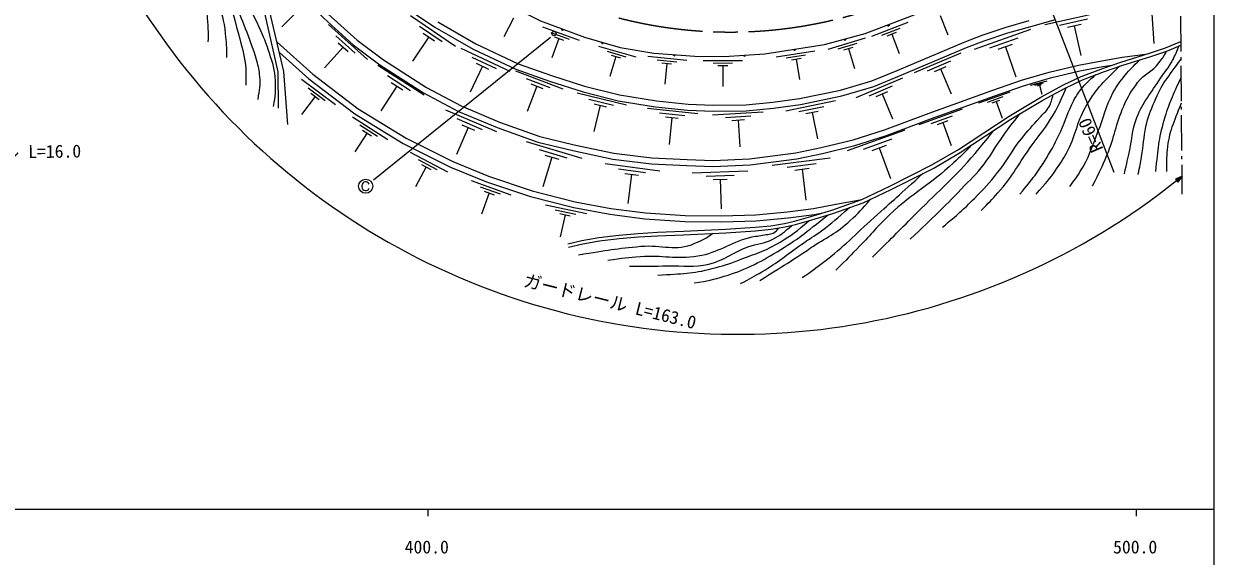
# Model space of a CAD drawing. Units: millimetres, scale not verified. Extents: x 40000 to 680000, y 20000 to 380000.
# Drawn here: x 410962 to 579000, y 198357 to 273543 of the extents above; entities that cross this region are included whole.
import ezdxf
from ezdxf.enums import TextEntityAlignment as Align

# ---------------------------------------------------------------- set-up
doc = ezdxf.new("R2010")
doc.units = ezdxf.units.MM
doc.header["$LTSCALE"] = 1000
doc.linetypes.add('CHAIN', pattern=[18.5, 12, -1.5, 3.5, -1.5])
for name, color, linetype, lineweight in [('M-BGD', 7, 'Continuous', 25), ('M-BGD-HTXT', 7, 'Continuous', 13), ('M-BMK', 2, 'CHAIN', 13), ('M-BMK-SRVR', 3, 'Continuous', 25), ('M-STR-HTXT', 7, 'Continuous', 13), ('M-STR-STRC', 7, 'Continuous', 25), ('M-TTL-BAND', 7, 'Continuous', 25)]:
    doc.layers.add(name, color=color, linetype=linetype, lineweight=lineweight)
doc.styles.add('ＭＳ ゴシック', font='')
doc.styles.get('ＭＳ ゴシック').set_extended_font_data('MS Gothic')

msp = doc.modelspace()

# ---------------------------------------------------------------- linework, layer by layer
at = {"layer": 'M-BGD'}
for p, q in [((450101, 275852), (447368, 273104)), ((453875, 274946), (457999, 271242)), ((465526, 274692), (471923, 270384)), ((480075, 274318), (478735, 271698)), ((540337, 274718), (541396, 271973)), ((549620, 273082), (552891, 274004)), ((555084, 273434), (562958, 275195)), ((557170, 273349), (561107, 274230)), ((570194, 274958), (570491, 270754)), ((453953, 273465), (459455, 268522)), ((466838, 273189), (470037, 271035)), ((467350, 272224), (468950, 271147)), ((469413, 273806), (474769, 270711)), ((484175, 273129), (489352, 271220)), ((485342, 272306), (487930, 271352)), ((530657, 271797), (535813, 273763)), ((532077, 271945), (534655, 272928)), ((532853, 271847), (534142, 272339)), ((545153, 269971), (553139, 272778)), ((546262, 271951), (549620, 273082)), ((558271, 273045), (560240, 273485)), ((559256, 273265), (560195, 269065)), ((446709, 270929), (451751, 266435)), ((454999, 271862), (457750, 269391)), ((455357, 270877), (456733, 269642)), ((457999, 271242), (461727, 268451)), ((468150, 271685), (465852, 268273)), ((474769, 270711), (480739, 267912)), ((486509, 271484), (485491, 268723)), ((485862, 271722), (487156, 271245)), ((524512, 269969), (529801, 271542)), ((525939, 270010), (528584, 270796)), ((533497, 272093), (534546, 269343)), ((534255, 266957), (543715, 270963)), ((543715, 270963), (546262, 271951)), ((547337, 270141), (551329, 271544)), ((548522, 269959), (550518, 270661)), ((572126, 270149), (574306, 271051)), ((447047, 269489), (451209, 265779)), ((456045, 270260), (453409, 267325)), ((472672, 270102), (479584, 266862)), ((492074, 270398), (497377, 268874)), ((493298, 269664), (495950, 268901)), ((494522, 268929), (493709, 266101)), ((493859, 269120), (495185, 268738)), ((499046, 268957), (504537, 268412)), ((517155, 268873), (522608, 269719)), ((518575, 268721), (521301, 269144)), ((526705, 269854), (528027, 270247)), ((527366, 270050), (528205, 267230)), ((536690, 266662), (543283, 269453)), ((549520, 270310), (551017, 266051)), ((565800, 268126), (569882, 269416)), ((565956, 267651), (570035, 268940)), ((566009, 268822), (569317, 269238)), ((569882, 269416), (572126, 270149)), ((570035, 268940), (572300, 269680)), ((572300, 269680), (574311, 270512)), ((460922, 267722), (467476, 263499)), ((461727, 268451), (467802, 264537)), ((475696, 267561), (473968, 263874)), ((474184, 268831), (477640, 267211)), ((474832, 267965), (476560, 267156)), ((480739, 267912), (485459, 266244)), ((500382, 268455), (503127, 268183)), ((501032, 268021), (502405, 267885)), ((501718, 267953), (501428, 265024)), ((506880, 268364), (512398, 268383)), ((508261, 268001), (511020, 268010)), ((508952, 267635), (510331, 267640)), ((509642, 267638), (509652, 264695)), ((519313, 268463), (520676, 268675)), ((519994, 268569), (520445, 265661)), ((538525, 266920), (541821, 268316)), ((539535, 266830), (541183, 267528)), ((555695, 266723), (559868, 267711)), ((559868, 267711), (563153, 268328)), ((560045, 266879), (563303, 267491)), ((560235, 266112), (563362, 267296)), ((563153, 268328), (566009, 268822)), ((563303, 267491), (564589, 267714)), ((563362, 267296), (565800, 268126)), ((563531, 266825), (565956, 267651)), ((450168, 265705), (454945, 262130)), ((451209, 265779), (457698, 260833)), ((451751, 266435), (458179, 261535)), ((462279, 266229), (465556, 264117)), ((480356, 266881), (487063, 264376)), ((481866, 265808), (485219, 264555)), ((485459, 266244), (490134, 264729)), ((526243, 264192), (530655, 265509)), ((528452, 263116), (535044, 265908)), ((530655, 265509), (534255, 266957)), ((540359, 267179), (541847, 263663)), ((547768, 264192), (551818, 265575)), ((551818, 265575), (555695, 266723)), ((557726, 264919), (560235, 266112)), ((557953, 264474), (560431, 265652)), ((560431, 265652), (563531, 266825)), ((451124, 264493), (453512, 262705)), ((463636, 264736), (461383, 261240)), ((462816, 265264), (464455, 264208)), ((467802, 264537), (472692, 261944)), ((483376, 264734), (482040, 261158)), ((482537, 265047), (484214, 264421)), ((490134, 264729), (495029, 263511)), ((520448, 262973), (526243, 264192)), ((530286, 263375), (533583, 264770)), ((531297, 263284), (532945, 263982)), ((538779, 260944), (547768, 264192)), ((545790, 262361), (550204, 263955)), ((553059, 264885), (555445, 265500)), ((553697, 264880), (554890, 265188)), ((554036, 264798), (554632, 264952)), ((554334, 264875), (554662, 263602)), ((554545, 263188), (557726, 264919)), ((554793, 262754), (557953, 264474)), ((452080, 263281), (450173, 260733)), ((451483, 263727), (452677, 262834)), ((489086, 263806), (496040, 262106)), ((490711, 262918), (494188, 262067)), ((491467, 262242), (493205, 261816)), ((495029, 263511), (500253, 262655)), ((500253, 262655), (504731, 262216)), ((504731, 262216), (508287, 262051)), ((512875, 262095), (516694, 262469)), ((516694, 262469), (520448, 262973)), ((518540, 261258), (525554, 262692)), ((532121, 263633), (533609, 260117)), ((547000, 262465), (549207, 263262)), ((547658, 262370), (548761, 262769)), ((548210, 262570), (549060, 260216)), ((550039, 260484), (554545, 263188)), ((550305, 260061), (554793, 262754)), ((457698, 260833), (464509, 256648)), ((458179, 261535), (464923, 257392)), ((470483, 261395), (477689, 258346)), ((472692, 261944), (478108, 259673)), ((492336, 262029), (491429, 258320)), ((498991, 261646), (506109, 260879)), ((500720, 260980), (504278, 260597)), ((508180, 260701), (515326, 261120)), ((508287, 262051), (512875, 262095)), ((509995, 260329), (513568, 260539)), ((520389, 261149), (523896, 261866)), ((521361, 260860), (523115, 261219)), ((522238, 261040), (523003, 257299)), ((532482, 258574), (538779, 260944)), ((537357, 259314), (543459, 261518)), ((539030, 259459), (542080, 260561)), ((542883, 255789), (550039, 260484)), ((457342, 260422), (462358, 257190)), ((458381, 259280), (460889, 257664)), ((473680, 258910), (472053, 255067)), ((472081, 260152), (475684, 258628)), ((472779, 259291), (474580, 258529)), ((478108, 259673), (483782, 257642)), ((501558, 260410), (503338, 260218)), ((502448, 260314), (502039, 256518)), ((510916, 259905), (512702, 260010)), ((511809, 259957), (512033, 256146)), ((539939, 259327), (541465, 259878)), ((540702, 259603), (541878, 256349)), ((543147, 255364), (550305, 260061)), ((459419, 258137), (457696, 255462)), ((458792, 258541), (460046, 257733)), ((464923, 257392), (471523, 254092)), ((483782, 257642), (488644, 256457)), ((523518, 256067), (528037, 257166)), ((527252, 255638), (535394, 258580)), ((528037, 257166), (532482, 258574)), ((529483, 255830), (533555, 257301)), ((464509, 256648), (471172, 253317)), ((465493, 255434), (470764, 252638)), ((481888, 256928), (489731, 254568)), ((483691, 255815), (487613, 254635)), ((488644, 256457), (494231, 255265)), ((519937, 255326), (523518, 256067)), ((530697, 255655), (532733, 256391)), ((531715, 256023), (533284, 251680)), ((539164, 253609), (542883, 255789)), ((466624, 254383), (469260, 252986)), ((471523, 254092), (476580, 252035)), ((485495, 254702), (484236, 250519)), ((484514, 254997), (486475, 254407)), ((493037, 253808), (500736, 252794)), ((494231, 255265), (499639, 254623)), ((499639, 254623), (504602, 254376)), ((504602, 254376), (508257, 254252)), ((508257, 254252), (513418, 254487)), ((513418, 254487), (519937, 255326)), ((516605, 253564), (524769, 254615)), ((518716, 253282), (522798, 253808)), ((539403, 253170), (543147, 255364)), ((467756, 253333), (466265, 250522)), ((467097, 253682), (468415, 252984)), ((471172, 253317), (476285, 251237)), ((494894, 253041), (498744, 252534)), ((495789, 252401), (497714, 252148)), ((496751, 252274), (496211, 248168)), ((505320, 252492), (513155, 252773)), ((507298, 252040), (511215, 252181)), ((519807, 252869), (521848, 253132)), ((520827, 253001), (521372, 248645)), ((533191, 250611), (539164, 253609)), ((533412, 250162), (539403, 253170)), ((474109, 251412), (479727, 249402)), ((475380, 250535), (478188, 249530)), ((476285, 251237), (482482, 249162)), ((476580, 252035), (482723, 249977)), ((508296, 251553), (510254, 251623)), ((509275, 251588), (509425, 247410)), ((529269, 248733), (533191, 250611)), ((476650, 249658), (475578, 246662)), ((475948, 249909), (477352, 249407)), ((482482, 249162), (488625, 247590)), ((482723, 249977), (488809, 248420)), ((525016, 247242), (529269, 248733)), ((525601, 248058), (529269, 248733)), ((529460, 248270), (533412, 250162)), ((484609, 247988), (490444, 246742)), ((485984, 247287), (488902, 246665)), ((488625, 247590), (493676, 246637)), ((488809, 248420), (493809, 247477)), ((493809, 247477), (498724, 246849)), ((518781, 246972), (522439, 247468)), ((522072, 246324), (525016, 247242)), ((522439, 247468), (525601, 248058)), ((525174, 246768), (529460, 248270)), ((486631, 246743), (488090, 246431)), ((487360, 246587), (486696, 243475)), ((493676, 246637), (498642, 246002)), ((498642, 246002), (504292, 245642)), ((498724, 246849), (504324, 246492)), ((504292, 245642), (509475, 245584)), ((504324, 246492), (509467, 246434)), ((509467, 246434), (514295, 246577)), ((509475, 245584), (514345, 245728)), ((514295, 246577), (518781, 246972)), ((514345, 245728), (518876, 246127)), ((516414, 245026), (518326, 245346)), ((518326, 245346), (519763, 245664)), ((518876, 246127), (522574, 246628)), ((519763, 245664), (522072, 246324)), ((519886, 245179), (522215, 245845)), ((522215, 245845), (525174, 246768)), ((522574, 246628), (523755, 246849)), ((492131, 243374), (494946, 243716)), ((494946, 243716), (497679, 243934)), ((497679, 243934), (500400, 244099)), ((500400, 244099), (504087, 244258)), ((500426, 243599), (504109, 243758)), ((504087, 244258), (510027, 244523)), ((504109, 243758), (510055, 244024)), ((510027, 244523), (514188, 244814)), ((510055, 244024), (514229, 244316)), ((514188, 244814), (516414, 245026)), ((514229, 244316), (516479, 244530)), ((516479, 244530), (518421, 244855)), ((518421, 244855), (519886, 245179)), ((487737, 242479), (489751, 242950)), ((487851, 241992), (489852, 242460)), ((489751, 242950), (492131, 243374)), ((489852, 242460), (492205, 242880)), ((492205, 242880), (494996, 243218)), ((494996, 243218), (497714, 243435)), ((497714, 243435), (500426, 243599))]:
    msp.add_line(p, q, dxfattribs=at)
for points in [[(438479, 323840), (451996, 301331), (454157, 298051), (458647, 292426), (465310, 285895), (471732, 280825), (477551, 277192), (483876, 273957), (490129, 271651), (495126, 270178), (499906, 269394), (505701, 268983), (509805, 268935), (515575, 269309), (523976, 270613), (529746, 272170), (536265, 274657), (554179, 281574), (557534, 282660), (562339, 283928), (565984, 284555), (569485, 284966), (571875, 285135), (574180, 285135)], [(442070, 287772), (446835, 266773), (446875, 261614)], [(448255, 259334), (447675, 266813), (442727, 287909)], [(445058, 283094), (448560, 279034), (453291, 274328), (457459, 270584), (461242, 267753), (467372, 263803), (472327, 261176), (477800, 258880), (483538, 256827), (488455, 255628), (494092, 254425), (499567, 253775), (504567, 253526), (508262, 253402), (513492, 253639), (520078, 254487), (523705, 255238), (528266, 256347), (532760, 257770), (539073, 260147), (548050, 263390), (552076, 264765), (555914, 265901), (560045, 266879)], [(464105, 276356), (468962, 273085), (474375, 269957), (480417, 267125), (485186, 265439), (489900, 263912), (494857, 262678), (500143, 261812), (504670, 261368), (508272, 261201), (512920, 261246), (516792, 261624), (520592, 262135), (526452, 263367), (530936, 264705), (534579, 266172), (544035, 270176), (546551, 271152), (549871, 272269), (553121, 273185), (556609, 274166)]]:
    msp.add_lwpolyline(points, dxfattribs=at)
for centre, radius, start, end in [((487002, 272804), 150, 159.75976, 339.75976), ((487002, 272804), 120, 159.75976, 339.75976), ((487002, 272804), 100, 159.75976, 339.75976), ((487002, 272804), 100, 159.75976, 339.75976), ((487002, 272804), 100, 159.75976, 339.75976), ((487002, 272804), 100, 159.75976, 339.75976), ((533006, 273414), 150, 200.88093, 20.88093), ((533006, 273414), 120, 200.88093, 20.88093), ((533006, 273414), 100, 200.88093, 20.88093), ((533006, 273414), 100, 200.88093, 20.88093), ((533006, 273414), 100, 200.88093, 20.88093), ((533006, 273414), 100, 200.88093, 20.88093), ((492628, 270915), 150, 163.58049, 343.58049), ((492628, 270915), 120, 163.58049, 343.58049), ((492628, 270915), 100, 163.58049, 343.58049), ((492628, 270915), 100, 163.58049, 343.58049), ((492628, 270915), 100, 163.58049, 343.58049), ((492628, 270915), 100, 163.58049, 343.58049), ((526861, 271392), 150, 195.10287, 15.10287), ((526861, 271392), 120, 195.10287, 15.10287), ((526861, 271392), 100, 195.10287, 15.10287), ((526861, 271392), 100, 195.10287, 15.10287), ((526861, 271392), 100, 195.10287, 15.10287), ((526861, 271392), 100, 195.10287, 15.10287), ((502804, 269189), 150, 175.94832, 355.94832), ((502804, 269189), 120, 175.94832, 355.94832), ((502804, 269189), 100, 175.94832, 355.94832), ((502804, 269189), 100, 175.94832, 355.94832), ((502804, 269189), 100, 175.94832, 355.94832), ((502804, 269189), 100, 175.94832, 355.94832), ((512690, 269122), 150, 183.71064, 3.71064), ((512690, 269122), 120, 183.71064, 3.71064), ((512690, 269122), 100, 183.71064, 3.71064), ((512690, 269122), 100, 183.71064, 3.71064), ((512690, 269122), 100, 183.71064, 3.71064), ((512690, 269122), 100, 183.71064, 3.71064), ((519776, 269961), 150, 188.82038, 8.82038), ((519776, 269961), 120, 188.82038, 8.82038), ((519776, 269961), 100, 188.82038, 8.82038), ((519776, 269961), 100, 188.82038, 8.82038), ((519776, 269961), 100, 188.82038, 8.82038), ((519776, 269961), 100, 188.82038, 8.82038)]:
    msp.add_arc(centre, radius, start, end, dxfattribs=at)
for points, knots in [([(435858, 307987), (434643, 307768), (433683, 307724), (432969, 306719), (432521, 306088), (432357, 305628), (432292, 304857), (432229, 304110), (432387, 303692), (432477, 302948), (433408, 295212), (433926, 290874), (435171, 283182), (435769, 279486), (436738, 277496), (436907, 273756), (436956, 272677), (436998, 272271), (436949, 270990)], [0, 0, 0, 0, 1, 1, 1, 2, 2, 2, 3, 3, 3, 4, 4, 4, 5, 5, 5, 6, 6, 6, 6]), ([(436497, 305805), (435750, 305837), (435366, 305918), (434747, 305619), (434425, 305463), (434152, 305427), (433985, 305111), (433394, 303990), (433644, 303158), (433562, 301893), (433480, 300625), (433684, 299914), (433782, 298646), (433909, 297003), (433958, 296079), (434155, 294443), (434431, 292143), (434654, 290859), (435171, 288601), (436233, 283955), (437242, 281458), (438388, 276832), (438836, 275025), (439198, 274026), (439404, 272175), (439551, 270859), (439578, 270361), (439573, 268789)], [0, 0, 0, 0, 1, 1, 1, 2, 2, 2, 3, 3, 3, 4, 4, 4, 5, 5, 5, 6, 6, 6, 7, 7, 7, 8, 8, 8, 9, 9, 9, 9]), ([(437307, 303035), (436384, 302905), (435689, 302861), (435086, 302147), (434607, 301579), (434531, 301102), (434409, 300369), (434082, 298410), (434425, 297262), (434663, 295289), (435010, 292404), (435348, 290790), (436187, 288008), (436755, 286122), (437231, 285117), (437856, 283250), (439390, 278669), (440252, 276096), (441436, 271413), (441849, 269778), (442187, 268864), (442283, 267180), (442333, 266289), (442349, 265942), (442283, 264894)], [0, 0, 0, 0, 1, 1, 1, 2, 2, 2, 3, 3, 3, 4, 4, 4, 5, 5, 5, 6, 6, 6, 7, 7, 7, 8, 8, 8, 8]), ([(437864, 301130), (437194, 301154), (436746, 301158), (436187, 300793), (435593, 300405), (435384, 299951), (435206, 299265), (434727, 297415), (435043, 296263), (435335, 294374), (435557, 292932), (435701, 292121), (436102, 290717), (436959, 287718), (437705, 286121), (438687, 283161), (439437, 280900), (439719, 279588), (440505, 277340), (441737, 273814), (442750, 271948), (443807, 268365), (444064, 267494), (444153, 266984), (444230, 266079), (444337, 264823), (444210, 264298), (443976, 262862)], [0, 0, 0, 0, 1, 1, 1, 2, 2, 2, 3, 3, 3, 4, 4, 4, 5, 5, 5, 6, 6, 6, 7, 7, 7, 8, 8, 8, 9, 9, 9, 9]), ([(438557, 298676), (437987, 298662), (437568, 298628), (437118, 298253), (436599, 297821), (436622, 297300), (436511, 296634), (436290, 295299), (436566, 294521), (436689, 293173), (436815, 291803), (436996, 291046), (437287, 289701), (437805, 287317), (438095, 285963), (438981, 283690), (440651, 279404), (442261, 277303), (444145, 273107), (444772, 271712), (445110, 270920), (445585, 269466), (446078, 267955), (446341, 267073), (446431, 265487), (446513, 264063), (446435, 263463), (446177, 261846)], [0, 0, 0, 0, 1, 1, 1, 2, 2, 2, 3, 3, 3, 4, 4, 4, 5, 5, 5, 6, 6, 6, 7, 7, 7, 8, 8, 8, 9, 9, 9, 9]), ([(561832, 250670), (562861, 252669), (563135, 253272), (563864, 254988), (564985, 257625), (565077, 259310), (566235, 261931), (566840, 263300), (567301, 264022), (568182, 265233), (569128, 266533), (570234, 266744), (571208, 268023), (571689, 268656), (571882, 268914), (572331, 269720)], [0, 0, 0, 0, 1, 1, 1, 2, 2, 2, 3, 3, 3, 4, 4, 4, 5, 5, 5, 5]), ([(566319, 252363), (566702, 253988), (566799, 254410), (567084, 255726), (567437, 257351), (567368, 258333), (567928, 259899), (568780, 262281), (569829, 263361), (571178, 265501), (571818, 266516), (572340, 266979), (572923, 268027), (573420, 268918), (573575, 269274), (574024, 270397)], [0, 0, 0, 0, 1, 1, 1, 2, 2, 2, 3, 3, 3, 4, 4, 4, 5, 5, 5, 5]), ([(553873, 249485), (555290, 251092), (555749, 251562), (556752, 253041), (557427, 254036), (557823, 254590), (558361, 255665), (559593, 258132), (559628, 259834), (561070, 262185), (562529, 264564), (563429, 265414), (565727, 267603)], [0, 0, 0, 0, 1, 1, 1, 2, 2, 2, 3, 3, 3, 4, 4, 4, 4]), ([(558615, 250585), (559333, 251476), (559528, 251799), (560054, 252617), (561367, 254660), (561664, 256047), (562594, 258290), (563476, 260417), (563634, 261758), (564711, 263793), (565255, 264823), (565669, 265345), (566404, 266249), (567157, 267174), (567487, 267481), (568521, 268450)], [0, 0, 0, 0, 1, 1, 1, 2, 2, 2, 3, 3, 3, 4, 4, 4, 5, 5, 5, 5]), ([(568267, 252279), (568514, 253476), (568572, 253799), (568745, 254777), (569040, 256439), (569019, 257401), (569367, 259052), (569663, 260454), (570002, 261201), (570553, 262523), (571619, 265086), (572415, 265939), (574329, 268543)], [0, 0, 0, 0, 1, 1, 1, 2, 2, 2, 3, 3, 3, 4, 4, 4, 4]), ([(551587, 249485), (553432, 251773), (554045, 252456), (555313, 254565), (556181, 256010), (556642, 256841), (557345, 258375), (558092, 260005), (558302, 261013), (559123, 262608), (559484, 263309), (559744, 263675), (560223, 264301), (560918, 265209), (561290, 265486), (562302, 266360)], [0, 0, 0, 0, 1, 1, 1, 2, 2, 2, 3, 3, 3, 4, 4, 4, 5, 5, 5, 5]), ([(574351, 266010), (573045, 263303), (572621, 262368), (571907, 259899), (571116, 257162), (571035, 256018), (570722, 252702)], [0, 0, 0, 0, 1, 1, 1, 2, 2, 2, 2]), ([(546084, 247199), (547241, 248289), (547563, 248663), (548455, 249654), (550630, 252070), (551386, 253793), (553289, 256428), (554132, 257595), (554689, 258190), (555482, 259391), (556738, 261292), (557042, 262107), (558162, 264573)], [0, 0, 0, 0, 1, 1, 1, 2, 2, 2, 3, 3, 3, 4, 4, 4, 4]), ([(540665, 244828), (542846, 246678), (543497, 247203), (545153, 248892), (546489, 250255), (547251, 251017), (548424, 252522), (549828, 254324), (550370, 255516), (551786, 257309), (552745, 258523), (553366, 259133), (554377, 260305), (554877, 260885), (555279, 261125), (555656, 261792), (556014, 262427), (556093, 262759), (556268, 263556)], [0, 0, 0, 0, 1, 1, 1, 2, 2, 2, 3, 3, 3, 4, 4, 4, 5, 5, 5, 6, 6, 6, 6]), ([(572331, 252702), (572255, 254075), (572305, 254564), (572415, 255750), (572665, 258435), (573252, 259467), (574384, 262368)], [0, 0, 0, 0, 1, 1, 1, 2, 2, 2, 2]), ([(536093, 243135), (539606, 246464), (540600, 247334), (543301, 250208), (544573, 251561), (545385, 252239), (546507, 253718), (547663, 255242), (548130, 256225), (549254, 257773), (550132, 258982), (550434, 259379), (551569, 260819)], [0, 0, 0, 0, 1, 1, 1, 2, 2, 2, 3, 3, 3, 4, 4, 4, 4]), ([(530759, 240595), (533846, 243638), (534632, 244420), (537091, 246896), (540302, 250127), (542297, 251763), (545237, 255242), (546278, 256473), (546651, 256891), (547840, 258443)], [0, 0, 0, 0, 1, 1, 1, 2, 2, 2, 3, 3, 3, 3]), ([(544847, 256479), (543624, 255215), (543245, 254881), (542189, 253887), (538902, 250794), (536503, 249698), (533215, 246606), (531456, 244952), (530626, 243870), (528943, 242139), (527642, 240801), (527227, 240379), (525595, 238732)], [0, 0, 0, 0, 1, 1, 1, 2, 2, 2, 3, 3, 3, 4, 4, 4, 4]), ([(520853, 237716), (522306, 238696), (522705, 239011), (523860, 239884), (526829, 242128), (528222, 243716), (531000, 246193), (533716, 248617), (534568, 249388), (537926, 252428)], [0, 0, 0, 0, 1, 1, 1, 2, 2, 2, 3, 3, 3, 3]), ([(514842, 237293), (518327, 239464), (519256, 240030), (522021, 241882), (524233, 243364), (525667, 243957), (527627, 245759), (528818, 246855), (529268, 247303), (530485, 248761)], [0, 0, 0, 0, 1, 1, 1, 2, 2, 2, 3, 3, 3, 3]), ([(512133, 236869), (513585, 237598), (513996, 237840), (515158, 238520), (517463, 239867), (518577, 240900), (520775, 242416), (521860, 243165), (522498, 243542), (523563, 244320), (525177, 245500), (525685, 245984), (527507, 247585)], [0, 0, 0, 0, 1, 1, 1, 2, 2, 2, 3, 3, 3, 4, 4, 4, 4]), ([(500449, 238055), (504016, 238271), (505221, 238218), (508153, 238986), (509631, 239373), (510456, 239617), (511879, 240171), (514197, 241075), (515595, 241419), (517721, 242711), (519401, 243733), (520027, 244218), (521762, 245715)], [0, 0, 0, 0, 1, 1, 1, 2, 2, 2, 3, 3, 3, 4, 4, 4, 4]), ([(505613, 236954), (507602, 237291), (508228, 237388), (509847, 237885), (511338, 238343), (512150, 238683), (513572, 239325), (515083, 240006), (515870, 240515), (517297, 241357), (520283, 243118), (521219, 243983), (524490, 246554)], [0, 0, 0, 0, 1, 1, 1, 2, 2, 2, 3, 3, 3, 4, 4, 4, 4]), ([(489273, 240933), (493446, 241602), (494622, 241808), (498078, 242119), (501047, 242386), (502965, 241352), (505698, 242542), (506723, 242989), (507222, 243197), (508196, 243941)], [0, 0, 0, 0, 1, 1, 1, 2, 2, 2, 3, 3, 3, 3]), ([(493421, 240171), (495573, 240481), (496202, 240536), (497993, 240679), (501158, 240933), (502986, 240261), (506121, 240764), (509123, 241246), (510507, 242629), (513455, 243374), (514253, 243576), (514727, 243564), (515533, 243731), (516152, 243860), (516601, 243795), (517080, 244207), (517278, 244378), (517377, 244469), (517527, 244706)], [0, 0, 0, 0, 1, 1, 1, 2, 2, 2, 3, 3, 3, 4, 4, 4, 5, 5, 5, 6, 6, 6, 6]), ([(496469, 239325), (499079, 239310), (499771, 239309), (501887, 239360), (504152, 239415), (505487, 239056), (507682, 239617), (509944, 240196), (510961, 241219), (513149, 242034), (514511, 242541), (515416, 242461), (516705, 243135), (517840, 243728), (518278, 244092), (519358, 245062)], [0, 0, 0, 0, 1, 1, 1, 2, 2, 2, 3, 3, 3, 4, 4, 4, 5, 5, 5, 5])]:
    msp.add_open_spline(points, degree=3, knots=knots, dxfattribs=at)
at = {"layer": 'M-BGD-HTXT'}
for p, q in [((574319, 269628), (574274, 274628)), ((574330, 268428), (574326, 268828)), ((574381, 262629), (574337, 267628)), ((574392, 261429), (574389, 261829)), ((574444, 255629), (574399, 260629)), ((574455, 254429), (574451, 254829)), ((574499, 249491), (574462, 253629))]:
    msp.add_line(p, q, dxfattribs=at)
at = {"layer": 'M-BMK'}
msp.add_arc((510661, 335228), 62848, 255.51914, 293.11291, dxfattribs=at)
at = {"layer": 'M-BMK-SRVR'}
msp.add_line((552500, 284599), (564844, 252610), dxfattribs=at)
at = {"layer": 'M-STR-HTXT'}
for p, q in [((574476, 252024), (573543, 251587)), ((573543, 251587), (573858, 251199)), ((573729, 251675), (573574, 251548)), ((573606, 251510), (573916, 251762)), ((574103, 251849), (573637, 251471)), ((573669, 251432), (574289, 251937)), ((574476, 252024), (573700, 251393)), ((573732, 251354), (574353, 251859)), ((574229, 251694), (573764, 251316)), ((573795, 251277), (574105, 251529)), ((573982, 251364), (573827, 251238)), ((574476, 252024), (573858, 251199))]:
    msp.add_line(p, q, dxfattribs=at)
msp.add_arc((511635, 329267), 99577, 192.38197, 308.55463, dxfattribs=at)
at = {"layer": 'M-STR-STRC'}
for p, q in [((460325, 251496), (485317, 271678)), ((458731, 250909), (458681, 250709)), ((458681, 250709), (458681, 250509)), ((458681, 250509), (458731, 250309)), ((458831, 251059), (458731, 250909)), ((458981, 251159), (458831, 251059)), ((459131, 251209), (458981, 251159)), ((459331, 251209), (459131, 251209)), ((459481, 251159), (459331, 251209)), ((459631, 251059), (459481, 251159)), ((459731, 250909), (459631, 251059)), ((458731, 250309), (458831, 250159)), ((458831, 250159), (458981, 250059)), ((458981, 250059), (459131, 250009)), ((459131, 250009), (459331, 250009)), ((459331, 250009), (459481, 250059)), ((459481, 250059), (459631, 250159)), ((459631, 250159), (459731, 250309))]:
    msp.add_line(p, q, dxfattribs=at)
for centre, radius in [((485805, 272158), 305), ((459231, 250609), 1000)]:
    msp.add_circle(centre, radius, dxfattribs=at)
at = {"layer": 'M-TTL-BAND'}
for p, q in [((579000, 20000), (579000, 370000)), ((40000, 205000), (579000, 205000)), ((468000, 205000), (468000, 204000)), ((568000, 205000), (568000, 204000))]:
    msp.add_line(p, q, dxfattribs=at)

# ---------------------------------------------------------------- texts
at = {"layer": 'M-BMK-SRVR', "style": 'ＭＳ ゴシック'}
msp.add_text('R=60', height=1833, rotation=113.34, dxfattribs=at).set_placement((562528, 255508), align=Align.MIDDLE_LEFT)
at = {"layer": 'M-STR-HTXT', "style": 'ＭＳ ゴシック'}
for s, rotation, p in [('ガードレール L=16.0', 0.66, (407209, 253977)), ('ガードレール L=163.0', 345.906, (493359, 232919))]:
    msp.add_text(s, height=1833, rotation=rotation, dxfattribs=at).set_placement(p, align=Align.BOTTOM_CENTER)
at = {"layer": 'M-TTL-BAND', "style": 'ＭＳ ゴシック'}
for s, p in [('400.0', (467844, 198195)), ('500.0', (567844, 198195))]:
    msp.add_text(s, height=1833, dxfattribs=at).set_placement(p, align=Align.BOTTOM_CENTER)

doc.saveas('drawing.dxf')
